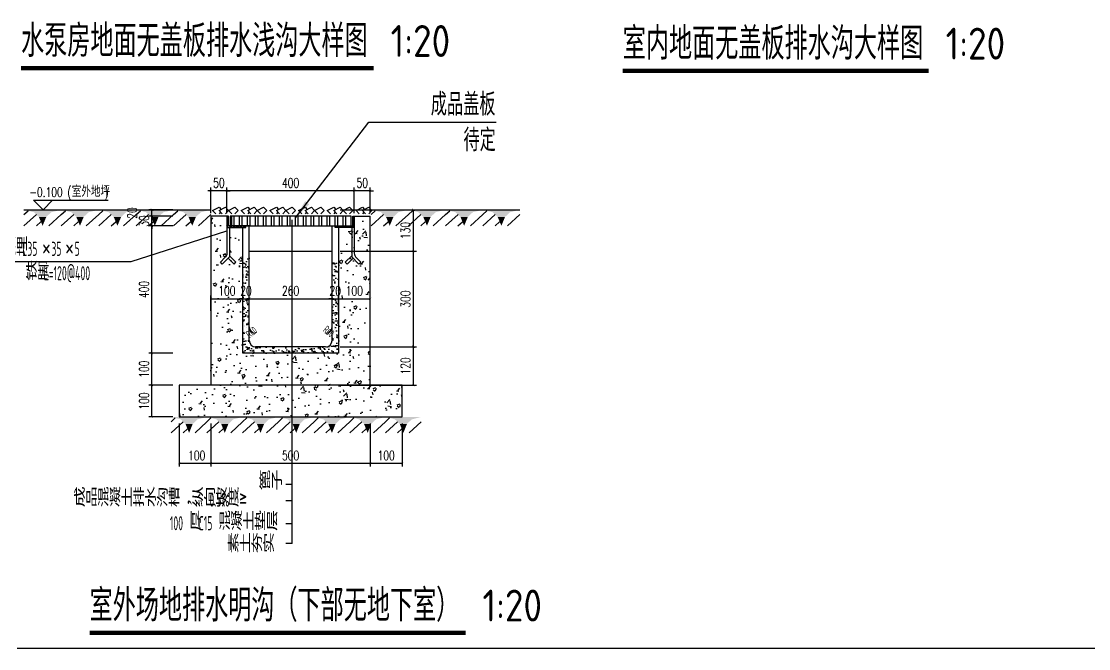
# Model space of a CAD drawing. Extents: x -40548 to 155442, y 5688 to 67136.
# Drawn here: x 125140 to 128490, y 14274 to 16242 of the extents above; entities that cross this region are included whole.
import ezdxf

# ---------------------------------------------------------------- set-up
doc = ezdxf.new("R2010")
doc.units = 0
doc.header["$LTSCALE"] = 1000
doc.layers.get('DEFPOINTS').update_dxf_attribs({"color": 200})
for name, color, linetype in [('A-AXIS-DP', 126, 'Continuous'), ('A-HATCH-1', 252, 'Continuous'), ('A-LIN-V', 9, 'Continuous'), ('A-TEXT', 61, 'Continuous'), ('AE-FNSH', 11, 'Continuous'), ('AE-HDWR', 8, 'Continuous'), ('AE-PATN-MATE', 8, 'Continuous'), ('AS-WALL', 40, 'Continuous'), ('DIM_ELEV', 3, 'Continuous'), ('DIM_LEAD', 3, 'Continuous'), ('DIM_SYMB', 3, 'Continuous'), ('PUB_DIM', 3, 'Continuous'), ('PUB_TEXT', 7, 'Continuous')]:
    doc.layers.add(name, color=color, linetype=linetype)
doc.styles.add('_TCH_DIM', font='SIMPLEX', dxfattribs={"bigfont": 'GBCBIG'})
doc.styles.add('_TCH_DIM_T3', font='SIMPLEX', dxfattribs={"width": 0.705882, "bigfont": 'GBCBIG'})
doc.styles.get("Standard").update_dxf_attribs({"font": 'gbenor.shx', "bigfont": 'gbcbig.shx'})
doc.styles.add('TH-STYLE3', font='@TSSDENG', dxfattribs={"width": 0.7, "bigfont": '@TSSDCHN'})
doc.dimstyles.new('_TCH_ARCH-10', dxfattribs={"dimscale": 10, "dimtxt": 2.975, "dimasz": 1, "dimexe": 1, "dimexo": 1, "dimgap": 1, "dimtad": 1, "dimdec": 0, "dimzin": 0, "dimdsep": 46, "dimtxsty": '_TCH_DIM_T3', "dimblk": 'ARCHTICK', "dimcen": 0.09, "dimclrt": 7, "dimazin": 2, "dimtfac": 1, "dimtdec": 0, "dimtix": 1, "dimtmove": 2, "dimatfit": 3, "dimfxl": 0, "dimtolj": 1, "dimtzin": 0, "dimarcsym": 0})

# ---------------------------------------------------------------- blocks, each defined once
blk = doc.blocks.new('234rwerwerwrwerw')
at = {"layer": 'A-HATCH-1'}
h = blk.add_hatch(dxfattribs=at)
h.set_pattern_fill('金属', color=256, scale=3, style=0)
h.set_pattern_definition([(45, (0, 0), (-5.303300859, 5.303300859), []), (45, (3.5355, 0), (-5.303300859, 5.303300859), [])])
h.paths.add_polyline_path([(-1929219.1, -4171177.9), (-1929274.1, -4171177.9), (-1929274.1, -4171182.9), (-1929214.1, -4171182.9), (-1929214.1, -4171147.9), (-1929219.1, -4171147.9)])
at = {"layer": 'AE-FNSH'}
for p, q in [((-1929222.1, -4171182.9), (-1929222.1, -4171275.5)), ((-1929214.1, -4171182.9), (-1929214.1, -4171263.8)), ((-1929222.1, -4171272.2), (-1929242.3, -4171292.2)), ((-1929236.7, -4171297.9), (-1929242.3, -4171292.2)), ((-1929218.1, -4171279.5), (-1929236.7, -4171297.9)), ((-1929222.1, -4171275.5), (-1929199.6, -4171297.9)), ((-1929208.2, -4171278), (-1929193.9, -4171292.2)), ((-1929199.6, -4171297.9), (-1929193.9, -4171292.2))]:
    blk.add_line(p, q, dxfattribs=at)
blk.add_lwpolyline([(-1929219.1, -4171147.9), (-1929214.1, -4171147.9), (-1929214.1, -4171182.9), (-1929274.1, -4171182.9), (-1929274.1, -4171177.9), (-1929219.1, -4171177.9), (-1929219.1, -4171147.9)], close=True, dxfattribs=at)
blk.add_arc((-1929194.1, -4171263.8), 20, 180, 225.2423, dxfattribs=at)
blk = doc.blocks.new('$LinePat$自然土壤')
at = {"color": 0}
for p, q in [((0, -90), (71, -19)), ((0, -300), (211, -89)), ((420, -300), (630, -90)), ((210, -300), (286, -224))]:
    blk.add_line(p, q, dxfattribs=at)
for points in [[(0, 0), (630, 0), (168, -45), (462, -45)], [(168, -45), (462, -45), (252, -132), (378, -132)], [(252, -132), (378, -132), (315, -300)]]:
    blk.add_solid(points, dxfattribs=at)
blk = doc.blocks.new('_ArchTick')
at = {"color": 0, "linetype": 'ByBlock', "const_width": 0.1}
blk.add_lwpolyline([(-0.35, -0.35), (0.35, 0.35)], dxfattribs=at)
blk = doc.blocks.new('*D211')
at = {"layer": 'DEFPOINTS', "color": 0}
for p in [(126184.7, 15710.5), (126184.7, 15630.9), (126234.7, 15630.9)]:
    blk.add_point(p, dxfattribs=at)
at = {"layer": 'PUB_DIM', "color": 0, "lineweight": -2}
for p, q in [((126184.7, 15640.9), (126184.7, 15720.5)), ((126234.7, 15640.9), (126234.7, 15720.5)), ((126184.7, 15710.5), (126174.7, 15710.5)), ((126234.7, 15710.5), (126184.7, 15710.5)), ((126234.7, 15710.5), (126244.7, 15710.5))]:
    blk.add_line(p, q, dxfattribs=at)
at = {"layer": 'PUB_DIM', "color": 0, "lineweight": -2, "xscale": 10, "yscale": 10, "zscale": 10}
blk.add_blockref('_ArchTick', (126184.7, 15710.5), dxfattribs=at)
at = {"layer": 'PUB_DIM', "color": 0, "lineweight": -2, "xscale": 10, "yscale": 10, "zscale": 10, "rotation": 180}
blk.add_blockref('_ArchTick', (126234.7, 15710.5), dxfattribs=at)
at = {"layer": 'PUB_DIM', "color": 7, "insert": (126209.7, 15735.3), "char_height": 29.75, "attachment_point": 5, "style": '_TCH_DIM_T3'}
blk.add_mtext('\\A1;50', dxfattribs=at)
blk = doc.blocks.new('*D212')
at = {"layer": 'DEFPOINTS', "color": 0}
for p in [(125784.7, 15710.5), (125784.7, 15630.9), (126184.7, 15630.9)]:
    blk.add_point(p, dxfattribs=at)
at = {"layer": 'PUB_DIM', "color": 0, "lineweight": -2}
for p, q in [((125784.7, 15640.9), (125784.7, 15720.5)), ((126184.7, 15640.9), (126184.7, 15720.5)), ((126184.7, 15710.5), (125784.7, 15710.5))]:
    blk.add_line(p, q, dxfattribs=at)
at = {"layer": 'PUB_DIM', "color": 0, "lineweight": -2, "xscale": 10, "yscale": 10, "zscale": 10, "rotation": 180}
blk.add_blockref('_ArchTick', (125784.7, 15710.5), dxfattribs=at)
at = {"layer": 'PUB_DIM', "color": 0, "lineweight": -2, "xscale": 10, "yscale": 10, "zscale": 10}
blk.add_blockref('_ArchTick', (126184.7, 15710.5), dxfattribs=at)
at = {"layer": 'PUB_DIM', "color": 7, "insert": (125984.7, 15735.3), "char_height": 29.75, "attachment_point": 5, "style": '_TCH_DIM_T3'}
blk.add_mtext('\\A1;400', dxfattribs=at)
blk = doc.blocks.new('*D213')
at = {"layer": 'DEFPOINTS', "color": 0}
for p in [(125734.7, 15710.5), (125734.7, 15630.9), (125784.7, 15630.9)]:
    blk.add_point(p, dxfattribs=at)
at = {"layer": 'PUB_DIM', "color": 0, "lineweight": -2}
for p, q in [((125734.7, 15640.9), (125734.7, 15720.5)), ((125784.7, 15640.9), (125784.7, 15720.5)), ((125734.7, 15710.5), (125724.7, 15710.5)), ((125784.7, 15710.5), (125734.7, 15710.5)), ((125784.7, 15710.5), (125794.7, 15710.5))]:
    blk.add_line(p, q, dxfattribs=at)
at = {"layer": 'PUB_DIM', "color": 0, "lineweight": -2, "xscale": 10, "yscale": 10, "zscale": 10}
blk.add_blockref('_ArchTick', (125734.7, 15710.5), dxfattribs=at)
at = {"layer": 'PUB_DIM', "color": 0, "lineweight": -2, "xscale": 10, "yscale": 10, "zscale": 10, "rotation": 180}
blk.add_blockref('_ArchTick', (125784.7, 15710.5), dxfattribs=at)
at = {"layer": 'PUB_DIM', "color": 7, "insert": (125759.7, 15735.3), "char_height": 29.75, "attachment_point": 5, "style": '_TCH_DIM_T3'}
blk.add_mtext('\\A1;50', dxfattribs=at)
blk = doc.blocks.new('*D214')
at = {"layer": 'DEFPOINTS', "color": 0}
for p in [(125834.7, 15372.1), (125734.7, 15323.9), (125834.7, 15323.9)]:
    blk.add_point(p, dxfattribs=at)
at = {"layer": 'PUB_DIM', "color": 0, "lineweight": -2}
for p, q in [((125734.7, 15333.9), (125734.7, 15382.1)), ((125834.7, 15333.9), (125834.7, 15382.1)), ((125734.7, 15372.1), (125834.7, 15372.1))]:
    blk.add_line(p, q, dxfattribs=at)
at = {"layer": 'PUB_DIM', "color": 0, "lineweight": -2, "xscale": 10, "yscale": 10, "zscale": 10, "rotation": 180}
blk.add_blockref('_ArchTick', (125734.7, 15372.1), dxfattribs=at)
at = {"layer": 'PUB_DIM', "color": 0, "lineweight": -2, "xscale": 10, "yscale": 10, "zscale": 10}
blk.add_blockref('_ArchTick', (125834.7, 15372.1), dxfattribs=at)
at = {"layer": 'PUB_DIM', "color": 7, "insert": (125784.7, 15397), "char_height": 29.75, "attachment_point": 5, "style": '_TCH_DIM_T3'}
blk.add_mtext('\\A1;100', dxfattribs=at)
blk = doc.blocks.new('*D215')
at = {"layer": 'DEFPOINTS', "color": 0}
for p in [(125854.7, 15372.1), (125834.7, 15323.9), (125854.7, 15323.9)]:
    blk.add_point(p, dxfattribs=at)
at = {"layer": 'PUB_DIM', "color": 0, "lineweight": -2}
for p, q in [((125834.7, 15333.9), (125834.7, 15382.1)), ((125854.7, 15333.9), (125854.7, 15382.1)), ((125834.7, 15372.1), (125824.7, 15372.1)), ((125834.7, 15372.1), (125854.7, 15372.1)), ((125854.7, 15372.1), (125864.7, 15372.1))]:
    blk.add_line(p, q, dxfattribs=at)
at = {"layer": 'PUB_DIM', "color": 0, "lineweight": -2, "xscale": 10, "yscale": 10, "zscale": 10}
blk.add_blockref('_ArchTick', (125834.7, 15372.1), dxfattribs=at)
at = {"layer": 'PUB_DIM', "color": 0, "lineweight": -2, "xscale": 10, "yscale": 10, "zscale": 10, "rotation": 180}
blk.add_blockref('_ArchTick', (125854.7, 15372.1), dxfattribs=at)
at = {"layer": 'PUB_DIM', "color": 7, "insert": (125844.7, 15397), "char_height": 29.75, "attachment_point": 5, "style": '_TCH_DIM_T3'}
blk.add_mtext('\\A1;20', dxfattribs=at)
blk = doc.blocks.new('*D216')
at = {"layer": 'DEFPOINTS', "color": 0}
for p in [(126114.7, 15372.1), (125854.7, 15323.9), (126114.7, 15323.9)]:
    blk.add_point(p, dxfattribs=at)
at = {"layer": 'PUB_DIM', "color": 0, "lineweight": -2}
for p, q in [((125854.7, 15333.9), (125854.7, 15382.1)), ((126114.7, 15333.9), (126114.7, 15382.1)), ((125854.7, 15372.1), (126114.7, 15372.1))]:
    blk.add_line(p, q, dxfattribs=at)
at = {"layer": 'PUB_DIM', "color": 0, "lineweight": -2, "xscale": 10, "yscale": 10, "zscale": 10, "rotation": 180}
blk.add_blockref('_ArchTick', (125854.7, 15372.1), dxfattribs=at)
at = {"layer": 'PUB_DIM', "color": 0, "lineweight": -2, "xscale": 10, "yscale": 10, "zscale": 10}
blk.add_blockref('_ArchTick', (126114.7, 15372.1), dxfattribs=at)
at = {"layer": 'PUB_DIM', "color": 7, "insert": (125984.7, 15397), "char_height": 29.75, "attachment_point": 5, "style": '_TCH_DIM_T3'}
blk.add_mtext('\\A1;260', dxfattribs=at)
blk = doc.blocks.new('*D217')
at = {"layer": 'DEFPOINTS', "color": 0}
for p in [(126134.7, 15372.1), (126114.7, 15323.9), (126134.7, 15323.9)]:
    blk.add_point(p, dxfattribs=at)
at = {"layer": 'PUB_DIM', "color": 0, "lineweight": -2}
for p, q in [((126114.7, 15333.9), (126114.7, 15382.1)), ((126134.7, 15333.9), (126134.7, 15382.1)), ((126114.7, 15372.1), (126104.7, 15372.1)), ((126114.7, 15372.1), (126134.7, 15372.1)), ((126134.7, 15372.1), (126144.7, 15372.1))]:
    blk.add_line(p, q, dxfattribs=at)
at = {"layer": 'PUB_DIM', "color": 0, "lineweight": -2, "xscale": 10, "yscale": 10, "zscale": 10}
blk.add_blockref('_ArchTick', (126114.7, 15372.1), dxfattribs=at)
at = {"layer": 'PUB_DIM', "color": 0, "lineweight": -2, "xscale": 10, "yscale": 10, "zscale": 10, "rotation": 180}
blk.add_blockref('_ArchTick', (126134.7, 15372.1), dxfattribs=at)
at = {"layer": 'PUB_DIM', "color": 7, "insert": (126124.7, 15397), "char_height": 29.75, "attachment_point": 5, "style": '_TCH_DIM_T3'}
blk.add_mtext('\\A1;20', dxfattribs=at)
blk = doc.blocks.new('*D218')
at = {"layer": 'DEFPOINTS', "color": 0}
for p in [(126234.7, 15372.1), (126134.7, 15323.9), (126234.7, 15323.9)]:
    blk.add_point(p, dxfattribs=at)
at = {"layer": 'PUB_DIM', "color": 0, "lineweight": -2}
for p, q in [((126134.7, 15333.9), (126134.7, 15382.1)), ((126234.7, 15333.9), (126234.7, 15382.1)), ((126134.7, 15372.1), (126234.7, 15372.1))]:
    blk.add_line(p, q, dxfattribs=at)
at = {"layer": 'PUB_DIM', "color": 0, "lineweight": -2, "xscale": 10, "yscale": 10, "zscale": 10, "rotation": 180}
blk.add_blockref('_ArchTick', (126134.7, 15372.1), dxfattribs=at)
at = {"layer": 'PUB_DIM', "color": 0, "lineweight": -2, "xscale": 10, "yscale": 10, "zscale": 10}
blk.add_blockref('_ArchTick', (126234.7, 15372.1), dxfattribs=at)
at = {"layer": 'PUB_DIM', "color": 7, "insert": (126184.7, 15397), "char_height": 29.75, "attachment_point": 5, "style": '_TCH_DIM_T3'}
blk.add_mtext('\\A1;100', dxfattribs=at)
blk = doc.blocks.new('*D219')
at = {"layer": 'DEFPOINTS', "color": 0}
for p in [(125549.6, 15100.9), (125624.7, 15100.9), (125624.7, 15000.9)]:
    blk.add_point(p, dxfattribs=at)
at = {"layer": 'PUB_DIM', "color": 0, "lineweight": -2}
for p, q in [((125614.7, 15100.9), (125539.6, 15100.9)), ((125549.6, 15000.9), (125549.6, 15100.9)), ((125614.7, 15000.9), (125539.6, 15000.9))]:
    blk.add_line(p, q, dxfattribs=at)
at = {"layer": 'PUB_DIM', "color": 0, "lineweight": -2, "xscale": 10, "yscale": 10, "zscale": 10}
for p, rotation in [((125549.6, 15100.9), 90), ((125549.6, 15000.9), 270)]:
    blk.add_blockref('_ArchTick', p, dxfattribs=dict(at, rotation=rotation))
at = {"layer": 'PUB_DIM', "color": 7, "insert": (125524.7, 15050.9), "char_height": 29.75, "attachment_point": 5, "rotation": 90, "style": '_TCH_DIM_T3'}
blk.add_mtext('\\A1;100', dxfattribs=at)
blk = doc.blocks.new('*D220')
at = {"layer": 'DEFPOINTS', "color": 0}
for p in [(125549.6, 15200.9), (125624.7, 15200.9), (125624.7, 15100.9)]:
    blk.add_point(p, dxfattribs=at)
at = {"layer": 'PUB_DIM', "color": 0, "lineweight": -2}
for p, q in [((125614.7, 15200.9), (125539.6, 15200.9)), ((125549.6, 15100.9), (125549.6, 15200.9)), ((125614.7, 15100.9), (125539.6, 15100.9))]:
    blk.add_line(p, q, dxfattribs=at)
at = {"layer": 'PUB_DIM', "color": 0, "lineweight": -2, "xscale": 10, "yscale": 10, "zscale": 10}
for p, rotation in [((125549.6, 15200.9), 90), ((125549.6, 15100.9), 270)]:
    blk.add_blockref('_ArchTick', p, dxfattribs=dict(at, rotation=rotation))
at = {"layer": 'PUB_DIM', "color": 7, "insert": (125524.7, 15150.9), "char_height": 29.75, "attachment_point": 5, "rotation": 90, "style": '_TCH_DIM_T3'}
blk.add_mtext('\\A1;100', dxfattribs=at)
blk = doc.blocks.new('*D221')
at = {"layer": 'DEFPOINTS', "color": 0}
for p in [(125549.6, 15600.9), (125624.7, 15600.9), (125624.7, 15200.9)]:
    blk.add_point(p, dxfattribs=at)
at = {"layer": 'PUB_DIM', "color": 0, "lineweight": -2}
for p, q in [((125614.7, 15600.9), (125539.6, 15600.9)), ((125549.6, 15200.9), (125549.6, 15600.9)), ((125614.7, 15200.9), (125539.6, 15200.9))]:
    blk.add_line(p, q, dxfattribs=at)
at = {"layer": 'PUB_DIM', "color": 0, "lineweight": -2, "xscale": 10, "yscale": 10, "zscale": 10}
for p, rotation in [((125549.6, 15600.9), 90), ((125549.6, 15200.9), 270)]:
    blk.add_blockref('_ArchTick', p, dxfattribs=dict(at, rotation=rotation))
at = {"layer": 'PUB_DIM', "color": 7, "insert": (125524.7, 15400.9), "char_height": 29.75, "attachment_point": 5, "rotation": 90, "style": '_TCH_DIM_T3'}
blk.add_mtext('\\A1;400', dxfattribs=at)
blk = doc.blocks.new('*D222')
at = {"layer": 'DEFPOINTS', "color": 0}
for p in [(125549.6, 15630.9), (125624.7, 15630.9), (125624.7, 15600.9)]:
    blk.add_point(p, dxfattribs=at)
at = {"layer": 'PUB_DIM', "color": 0, "lineweight": -2}
for p, q in [((125614.7, 15630.9), (125539.6, 15630.9)), ((125549.6, 15630.9), (125549.6, 15640.9)), ((125549.6, 15600.9), (125549.6, 15630.9)), ((125614.7, 15600.9), (125539.6, 15600.9)), ((125549.6, 15600.9), (125549.6, 15590.9))]:
    blk.add_line(p, q, dxfattribs=at)
at = {"layer": 'PUB_DIM', "color": 0, "lineweight": -2, "xscale": 10, "yscale": 10, "zscale": 10}
for p, rotation in [((125549.6, 15630.9), 270), ((125549.6, 15600.9), 90)]:
    blk.add_blockref('_ArchTick', p, dxfattribs=dict(at, rotation=rotation))
at = {"layer": 'PUB_DIM', "color": 7, "insert": (125524.7, 15615.9), "char_height": 29.75, "attachment_point": 5, "rotation": 90, "style": '_TCH_DIM_T3'}
blk.add_mtext('\\A1;30', dxfattribs=at)
blk = doc.blocks.new('*D223')
at = {"layer": 'DEFPOINTS', "color": 0}
for p in [(125549.6, 15650.9), (125624.7, 15650.9), (125624.7, 15630.9)]:
    blk.add_point(p, dxfattribs=at)
at = {"layer": 'PUB_DIM', "color": 0, "lineweight": -2}
for p, q in [((125614.7, 15650.9), (125539.6, 15650.9)), ((125549.6, 15630.9), (125549.6, 15650.9)), ((125614.7, 15630.9), (125539.6, 15630.9))]:
    blk.add_line(p, q, dxfattribs=at)
at = {"layer": 'PUB_DIM', "color": 0, "lineweight": -2, "xscale": 10, "yscale": 10, "zscale": 10}
for p, rotation in [((125549.6, 15650.9), 90), ((125549.6, 15630.9), 270)]:
    blk.add_blockref('_ArchTick', p, dxfattribs=dict(at, rotation=rotation))
at = {"layer": 'PUB_DIM', "color": 7, "insert": (125487.1, 15640.9), "char_height": 29.75, "attachment_point": 5, "rotation": 90, "style": '_TCH_DIM_T3'}
blk.add_mtext('\\A1;20', dxfattribs=at)
blk = doc.blocks.new('*D224')
at = {"layer": 'DEFPOINTS', "color": 0}
for p in [(126130, 15220.9), (126370, 15220.9), (126130, 15100.9)]:
    blk.add_point(p, dxfattribs=at)
at = {"layer": 'PUB_DIM', "color": 0, "lineweight": -2}
for p, q in [((126140, 15220.9), (126380, 15220.9)), ((126370, 15100.9), (126370, 15220.9)), ((126140, 15100.9), (126380, 15100.9))]:
    blk.add_line(p, q, dxfattribs=at)
at = {"layer": 'PUB_DIM', "color": 0, "lineweight": -2, "xscale": 10, "yscale": 10, "zscale": 10}
for p, rotation in [((126370, 15220.9), 90), ((126370, 15100.9), 270)]:
    blk.add_blockref('_ArchTick', p, dxfattribs=dict(at, rotation=rotation))
at = {"layer": 'PUB_DIM', "color": 7, "insert": (126345.1, 15160.9), "char_height": 29.75, "attachment_point": 5, "rotation": 90, "style": '_TCH_DIM_T3'}
blk.add_mtext('\\A1;120', dxfattribs=at)
blk = doc.blocks.new('*D225')
at = {"layer": 'DEFPOINTS', "color": 0}
for p in [(126130, 15520.9), (126370, 15520.9), (126130, 15220.9)]:
    blk.add_point(p, dxfattribs=at)
at = {"layer": 'PUB_DIM', "color": 0, "lineweight": -2}
for p, q in [((126140, 15520.9), (126380, 15520.9)), ((126370, 15220.9), (126370, 15520.9)), ((126140, 15220.9), (126380, 15220.9))]:
    blk.add_line(p, q, dxfattribs=at)
at = {"layer": 'PUB_DIM', "color": 0, "lineweight": -2, "xscale": 10, "yscale": 10, "zscale": 10}
for p, rotation in [((126370, 15520.9), 90), ((126370, 15220.9), 270)]:
    blk.add_blockref('_ArchTick', p, dxfattribs=dict(at, rotation=rotation))
at = {"layer": 'PUB_DIM', "color": 7, "insert": (126345.1, 15370.9), "char_height": 29.75, "attachment_point": 5, "rotation": 90, "style": '_TCH_DIM_T3'}
blk.add_mtext('\\A1;300', dxfattribs=at)
blk = doc.blocks.new('*D226')
at = {"layer": 'DEFPOINTS', "color": 0}
for p in [(126130, 15650.9), (126370, 15650.9), (126130, 15520.9)]:
    blk.add_point(p, dxfattribs=at)
at = {"layer": 'PUB_DIM', "color": 0, "lineweight": -2}
for p, q in [((126140, 15650.9), (126380, 15650.9)), ((126370, 15520.9), (126370, 15650.9)), ((126140, 15520.9), (126380, 15520.9))]:
    blk.add_line(p, q, dxfattribs=at)
at = {"layer": 'PUB_DIM', "color": 0, "lineweight": -2, "xscale": 10, "yscale": 10, "zscale": 10}
for p, rotation in [((126370, 15650.9), 90), ((126370, 15520.9), 270)]:
    blk.add_blockref('_ArchTick', p, dxfattribs=dict(at, rotation=rotation))
at = {"layer": 'PUB_DIM', "color": 7, "insert": (126345.1, 15585.9), "char_height": 29.75, "attachment_point": 5, "rotation": 90, "style": '_TCH_DIM_T3'}
blk.add_mtext('\\A1;130', dxfattribs=at)
blk = doc.blocks.new('*D227')
at = {"layer": 'DEFPOINTS', "color": 0}
for p in [(125634.7, 14990.9), (125734.7, 14990.9), (125734.7, 14855.5)]:
    blk.add_point(p, dxfattribs=at)
at = {"layer": 'PUB_DIM', "color": 0, "lineweight": -2}
for p, q in [((125634.7, 14980.9), (125634.7, 14845.5)), ((125734.7, 14980.9), (125734.7, 14845.5)), ((125634.7, 14855.5), (125734.7, 14855.5))]:
    blk.add_line(p, q, dxfattribs=at)
at = {"layer": 'PUB_DIM', "color": 0, "lineweight": -2, "xscale": 10, "yscale": 10, "zscale": 10, "rotation": 180}
blk.add_blockref('_ArchTick', (125634.7, 14855.5), dxfattribs=at)
at = {"layer": 'PUB_DIM', "color": 0, "lineweight": -2, "xscale": 10, "yscale": 10, "zscale": 10}
blk.add_blockref('_ArchTick', (125734.7, 14855.5), dxfattribs=at)
at = {"layer": 'PUB_DIM', "color": 7, "insert": (125690, 14880), "char_height": 29.75, "attachment_point": 5, "style": '_TCH_DIM_T3'}
blk.add_mtext('\\A1;100', dxfattribs=at)
blk = doc.blocks.new('*D228')
at = {"layer": 'DEFPOINTS', "color": 0}
for p in [(125734.7, 14990.9), (126234.7, 14990.9), (126234.7, 14855.5)]:
    blk.add_point(p, dxfattribs=at)
at = {"layer": 'PUB_DIM', "color": 0, "lineweight": -2}
for p, q in [((125734.7, 14980.9), (125734.7, 14845.5)), ((126234.7, 14980.9), (126234.7, 14845.5)), ((125734.7, 14855.5), (126234.7, 14855.5))]:
    blk.add_line(p, q, dxfattribs=at)
at = {"layer": 'PUB_DIM', "color": 0, "lineweight": -2, "xscale": 10, "yscale": 10, "zscale": 10, "rotation": 180}
blk.add_blockref('_ArchTick', (125734.7, 14855.5), dxfattribs=at)
at = {"layer": 'PUB_DIM', "color": 0, "lineweight": -2, "xscale": 10, "yscale": 10, "zscale": 10}
blk.add_blockref('_ArchTick', (126234.7, 14855.5), dxfattribs=at)
at = {"layer": 'PUB_DIM', "color": 7, "insert": (125984.7, 14880.3), "char_height": 29.75, "attachment_point": 5, "style": '_TCH_DIM_T3'}
blk.add_mtext('\\A1;500', dxfattribs=at)
blk = doc.blocks.new('*D229')
at = {"layer": 'DEFPOINTS', "color": 0}
for p in [(126234.7, 14990.9), (126334.7, 14990.9), (126334.7, 14855.5)]:
    blk.add_point(p, dxfattribs=at)
at = {"layer": 'PUB_DIM', "color": 0, "lineweight": -2}
for p, q in [((126234.7, 14980.9), (126234.7, 14845.5)), ((126334.7, 14980.9), (126334.7, 14845.5)), ((126234.7, 14855.5), (126334.7, 14855.5))]:
    blk.add_line(p, q, dxfattribs=at)
at = {"layer": 'PUB_DIM', "color": 0, "lineweight": -2, "xscale": 10, "yscale": 10, "zscale": 10, "rotation": 180}
blk.add_blockref('_ArchTick', (126234.7, 14855.5), dxfattribs=at)
at = {"layer": 'PUB_DIM', "color": 0, "lineweight": -2, "xscale": 10, "yscale": 10, "zscale": 10}
blk.add_blockref('_ArchTick', (126334.7, 14855.5), dxfattribs=at)
at = {"layer": 'PUB_DIM', "color": 7, "insert": (126284.7, 14880.3), "char_height": 29.75, "attachment_point": 5, "style": '_TCH_DIM_T3'}
blk.add_mtext('\\A1;100', dxfattribs=at)

msp = doc.modelspace()

# ---------------------------------------------------------------- hatches: boundary and pattern name
at = {"layer": 'A-HATCH-1'}
h = msp.add_hatch(dxfattribs=at)
h.set_pattern_fill('金属', color=256, scale=10, angle=45, style=0)
h.set_pattern_definition([(90, (120474.723, -56608.463), (-25, 5e-15), []), (90, (120483.056, -56600.13), (-25, 5e-15), [])])
h.paths.add_polyline_path([(126174.7, 15630.9), (125794.7, 15630.9), (125794.7, 15600.9), (125854.7, 15600.9), (126174.7, 15600.9)])
at = {"layer": 'AE-PATN-MATE'}
h = msp.add_hatch(dxfattribs=at)
h.set_pattern_fill('AR-CONC', color=256, scale=50, style=0)
h.set_pattern_definition([(50, (-2841250, -1601061.23), (91.0923345, -7.9695428), [9.525, -104.775]), (355, (-2841250, -1601061.23), (-17.621413, 95.5283214), [7.62, -83.82]), (100.451, (-2841242.41, -1601061.89), (73.4712508, 87.558344), [8.095, -89.045]), (46.1842, (-2841250, -1601035.83), (135.5395204, -21.021164), [14.2875, -157.1625]), (96.6356, (-2841238.7, -1601037.58), (118.702117, 123.712778), [12.1425, -133.5675]), (351.184, (-2841250, -1601035.83), (118.702303, 123.712559), [11.43, -125.73]), (21, (-2841237.3, -1601042.18), (75.80744, -51.1327593), [9.525, -104.775]), (326, (-2841237.3, -1601042.18), (30.9010142, 92.093983), [7.62, -83.82]), (71.4514, (-2841230.98, -1601046.44), (106.7082454, 40.9614289), [8.095, -89.045]), (37.5, (-2841250, -1601061.227), (1.54430163, 42.27751944), [0, -82.804, 0, -85.09, 0, -84.1375]), (7.5, (-2841250, -1601061.227), (33.40983126, 50.0902874), [0, -48.514, 0, -80.899, 0, -32.0675]), (327.5, (-2841278.32, -1601061.227), (67.7952976, -2.864372), [0, -31.75, 0, -99.06, 0, -131.445]), (317.5, (-2841291.02, -1601061.227), (74.0645907, 12.7132455), [0, -41.275, 0, -65.786, 0, -93.345])])
h.paths.add_polyline_path([(125734.7, 15100.9), (126234.7, 15100.9), (126234.7, 15630.9), (126134.7, 15568.8), (126134.7, 15200.9), (125834.7, 15200.9), (125834.7, 15578.8), (125734.7, 15630.9)])
h = msp.add_hatch(dxfattribs=at)
h.set_pattern_fill('粉刷', color=256, scale=5, style=0)
h.set_pattern_definition([(37.5, (-7530.844, -77689.963), (-0.6299336, 19.2682377), [0, -15.2, 0, -17, 0, -16.25]), (7.5, (-7530.844, -77689.963), (17.697767, 28.2214607), [0, -8.2, 0, -13.7, 0, -5.25]), (327.5, (-7543.144, -77689.963), (31.1414186, 0.0565905), [0, -5, 0, -18, 0, -23.5]), (317.5, (-7543.144, -77689.963), (30.061266, 8.7767556), [0, -2.5, 0, -11.8, 0, -13.5])])
edge = h.paths.add_edge_path()
edge.add_line((126134.7, 15495.9), (126124.7, 15495.9))
edge.add_line((126124.7, 15495.9), (126124.7, 15500.9))
edge.add_line((126124.7, 15500.9), (126114.7, 15500.9))
edge.add_line((126114.7, 15500.9), (126114.7, 15240.9))
edge.add_arc((126094.7, 15240.9), 20, 270, 360, ccw=False)
edge.add_line((126094.7, 15220.9), (125874.7, 15220.9))
edge.add_arc((125874.7, 15240.9), 20, 180, 270, ccw=False)
edge.add_line((125854.7, 15240.9), (125854.7, 15500.9))
edge.add_line((125854.7, 15500.9), (125844.7, 15500.9))
edge.add_line((125844.7, 15500.9), (125844.7, 15495.9))
edge.add_line((125844.7, 15495.9), (125834.7, 15495.9))
edge.add_line((125834.7, 15495.9), (125834.7, 15200.9))
edge.add_line((125834.7, 15200.9), (126134.7, 15200.9))
edge.add_line((126134.7, 15200.9), (126134.7, 15495.9))
h = msp.add_hatch(dxfattribs=at)
h.set_pattern_fill('AR-CONC', color=256, scale=50, style=0)
h.set_pattern_definition([(50, (-2855570, -1569370), (91.0923345, -7.9695428), [9.525, -104.775]), (355, (-2855570, -1569370), (-17.621413, 95.5283214), [7.62, -83.82]), (100.451, (-2855562.41, -1569370.66), (73.4712508, 87.558344), [8.095, -89.045]), (46.1842, (-2855570, -1569344.6), (135.5395204, -21.021164), [14.2875, -157.1625]), (96.6356, (-2855558.7, -1569346.35), (118.702117, 123.712778), [12.1425, -133.5675]), (351.184, (-2855570, -1569344.6), (118.702303, 123.712559), [11.43, -125.73]), (21, (-2855557.3, -1569350.95), (75.80744, -51.1327593), [9.525, -104.775]), (326, (-2855557.3, -1569350.95), (30.9010142, 92.093983), [7.62, -83.82]), (71.4514, (-2855550.98, -1569355.21), (106.7082454, 40.9614289), [8.095, -89.045]), (37.5, (-2855570, -1569370), (1.54430163, 42.27751944), [0, -82.804, 0, -85.09, 0, -84.1375]), (7.5, (-2855570, -1569370), (33.40983126, 50.0902874), [0, -48.514, 0, -80.899, 0, -32.0675]), (327.5, (-2855598.32, -1569370), (67.7952976, -2.864372), [0, -31.75, 0, -99.06, 0, -131.445]), (317.5, (-2855611.02, -1569370), (74.0645907, 12.7132455), [0, -41.275, 0, -65.786, 0, -93.345])])
h.paths.add_polyline_path([(126334.7, 15000.9), (126334.7, 15100.9), (125634.7, 15100.9), (125634.7, 15000.9)])
at = {"layer": 'DIM_LEAD'}
msp.add_hatch(color=256, dxfattribs=at).paths.add_polyline_path([(126000, 15625.6), (126042.9, 15668.4), (126030.2, 15678.1)], flags=17)

# ---------------------------------------------------------------- linework, layer by layer
at = {"layer": 'A-AXIS-DP'}
msp.add_line((130359.9, 14274), (125126.1, 14274), dxfattribs=at)
at = {"layer": 'A-LIN-V'}
for points in [[(125750, 15638.8), (125740, 15648.8), (125760, 15658.8), (125766.7, 15652.1)], [(125770, 15638.8), (125760, 15648.8), (125780, 15658.8), (125790, 15648.8), (125780, 15638.8)], [(125800, 15638.8), (125790, 15648.8), (125810, 15658.8), (125820, 15648.8), (125810, 15638.8)], [(125840, 15638.8), (125830, 15648.8), (125850, 15658.8), (125856.7, 15652.1)], [(125860, 15638.8), (125850, 15648.8), (125870, 15658.8), (125880, 15648.8), (125870, 15638.8)], [(125890, 15638.8), (125880, 15648.8), (125900, 15658.8), (125910, 15648.8), (125900, 15638.8)], [(125930, 15638.8), (125920, 15648.8), (125940, 15658.8), (125946.7, 15652.1)], [(125950, 15638.8), (125940, 15648.8), (125960, 15658.8), (125970, 15648.8), (125960, 15638.8)], [(125980, 15638.8), (125970, 15648.8), (125990, 15658.8), (126000, 15648.8), (125990, 15638.8)], [(126020, 15638.8), (126010, 15648.8), (126030, 15658.8), (126036.7, 15652.1)], [(126040, 15638.8), (126030, 15648.8), (126050, 15658.8), (126060, 15648.8), (126050, 15638.8)], [(126070, 15638.8), (126060, 15648.8), (126080, 15658.8), (126090, 15648.8), (126080, 15638.8)], [(126110, 15638.8), (126100, 15648.8), (126120, 15658.8), (126126.7, 15652.1)], [(126130, 15638.8), (126120, 15648.8), (126140, 15658.8), (126150, 15648.8), (126140, 15638.8)], [(126160, 15638.8), (126150, 15648.8), (126170, 15658.8), (126180, 15648.8), (126170, 15638.8)], [(126200, 15638.8), (126190, 15648.8), (126210, 15658.8), (126216.7, 15652.1)], [(126220, 15638.8), (126210, 15648.8), (126230, 15658.8), (126240, 15648.8), (126230, 15638.8)], [(125765, 15643.8), (125760, 15638.8)], [(125855, 15643.8), (125850, 15638.8)], [(125945, 15643.8), (125940, 15638.8)], [(126035, 15643.8), (126030, 15638.8)], [(126125, 15643.8), (126120, 15638.8)], [(126215, 15643.8), (126210, 15638.8)]]:
    msp.add_lwpolyline(points, dxfattribs=at)
at = {"layer": 'A-TEXT'}
msp.add_lwpolyline([(125086.2, 15488.8), (125484.2, 15488.8), (125784.7, 15584.6)], dxfattribs=at)
at = {"layer": 'AE-FNSH', "ltscale": 10}
for p, q in [((125147.5, 15650.9), (125734.7, 15650.9)), ((126237.5, 15650.9), (126704.7, 15650.9))]:
    msp.add_line(p, q, dxfattribs=at)
at = {"layer": 'AE-FNSH'}
for p, q in [((125854.7, 15600.9), (125844.7, 15600.9)), ((125854.7, 15240.9), (125854.7, 15600.9)), ((126114.7, 15240.9), (126114.7, 15600.9)), ((126114.7, 15600.9), (126124.7, 15600.9)), ((126094.7, 15220.9), (125874.7, 15220.9))]:
    msp.add_line(p, q, dxfattribs=at)
msp.add_lwpolyline([(125854.7, 15520.9), (126114.7, 15520.9)], dxfattribs=at)
for centre, start, end in [((125874.7, 15283.4), 180, 270), ((126094.7, 15283.4), 270, 0), ((125874.7, 15240.9), 180, 270), ((126094.7, 15240.9), 270, 0)]:
    msp.add_arc(centre, 20, start, end, dxfattribs=at)
at = {"layer": 'AE-HDWR'}
msp.add_lwpolyline([(125794.7, 15600.9), (126174.7, 15600.9), (126174.7, 15630.9), (125794.7, 15630.9)], close=True, dxfattribs=at)
at = {"layer": 'AS-WALL'}
for p, q in [((125734.7, 15630.9), (125734.7, 15100.9)), ((125784.7, 15630.9), (125734.7, 15630.9)), ((126184.7, 15630.9), (126234.7, 15630.9)), ((126234.7, 15100.9), (126234.7, 15630.9)), ((125834.7, 15200.9), (125834.7, 15595.9)), ((126134.7, 15595.9), (126134.7, 15200.9)), ((126134.7, 15200.9), (125834.7, 15200.9))]:
    msp.add_line(p, q, dxfattribs=at)
msp.add_lwpolyline([(126334.7, 15000.9), (126334.7, 15100.9), (125634.7, 15100.9), (125634.7, 15000.9)], close=True, dxfattribs=at)
at = {"layer": 'DIM_ELEV'}
for p, q in [((125207.7, 15650.9), (125177.7, 15680.9)), ((125177.7, 15680.9), (125412.1, 15680.9)), ((125207.7, 15650.9), (125237.7, 15680.9))]:
    msp.add_line(p, q, dxfattribs=at)
at = {"layer": 'DIM_LEAD'}
for p, q in [((126000, 15625.6), (126230, 15925.6)), ((126230, 15925.6), (126630, 15925.6))]:
    msp.add_line(p, q, dxfattribs=at)
at = {"layer": 'DIM_SYMB', "const_width": 14}
for points in [[(125138.7, 16095.4), (126245.7, 16095.4)], [(127027.4, 16087.1), (127987.8, 16087.1)], [(125353.7, 14323.9), (126534, 14323.9)]]:
    msp.add_lwpolyline(points, dxfattribs=at)
at = {"layer": 'PUB_DIM'}
for points in [[(125906.8, 15265, 0, 0, 0), (125876, 15239.5, 6.6, 0, 0), (125860.6, 15226.8, 0, 0, 0)], [(126062.6, 15265, 0, 0, 0), (126093.4, 15239.5, 6.6, 0, 0), (126108.8, 15226.8, 0, 0, 0)]]:
    msp.add_lwpolyline(points, format="xyseb", dxfattribs=at)
at = {"layer": 'PUB_TEXT'}
for p, q in [((125989.8, 14603.5), (125989.8, 15619.9)), ((125989.8, 14789.2), (125969.8, 14789.2)), ((125989.8, 14737.3), (125969.8, 14737.3)), ((125989.8, 14665.4), (125969.8, 14665.4)), ((125989.8, 14603.5), (125969.8, 14603.5))]:
    msp.add_line(p, q, dxfattribs=at)

# ---------------------------------------------------------------- block references
at = {"layer": 'A-LIN-V', "xscale": -1}
msp.add_blockref('234rwerwerwrwerw', (-1803429.5, 4186778.8), dxfattribs=at)
at = {"layer": 'A-LIN-V'}
msp.add_blockref('234rwerwerwrwerw', (2055398.8, 4186778.8), dxfattribs=at)
at = {"layer": 'AE-PATN-MATE', "yscale": 0.1666666666666667}
for p, xscale, zscale in [((125147.5, 15650.9), 0.1864222160731034, 0.1864222160731034), ((125264.9, 15650.9), 0.1864222160731034, 0.1864222160731034), ((125382.4, 15650.9), 0.1864222160731034, 0.1864222160731034), ((125499.8, 15650.9), 0.1864222160731034, 0.1864222160731034), ((125617.2, 15650.9), 0.1864222160731034, 0.1864222160731034), ((126237.5, 15650.9), 0.1854087224722986, 0.1854087224722986), ((126354.3, 15650.9), 0.1854087224722986, 0.1854087224722986), ((126471.1, 15650.9), 0.1854087224722986, 0.1854087224722986), ((126587.9, 15650.9), 0.1854087224722986, 0.1854087224722986), ((125610, 15000.9), 0.1779351031168196, 0.1779351031168196), ((125722.1, 15000.9), 0.1779351031168196, 0.1779351031168196), ((125834.2, 15000.9), 0.1779351031168196, 0.1779351031168196), ((125946.3, 15000.9), 0.1779351031168196, 0.1779351031168196), ((126058.4, 15000.9), 0.1779351031168196, 0.1779351031168196), ((126170.5, 15000.9), 0.1779351031168196, 0.1779351031168196), ((126282.6, 15000.9), 0.1779351031168196, 0.1779351031168196)]:
    msp.add_blockref('$LinePat$自然土壤', p, dxfattribs=dict(at, xscale=xscale, zscale=zscale))

# ---------------------------------------------------------------- texts
at = {"layer": 'A-TEXT', "style": 'TH-STYLE3'}
for s, height, width, p in [('预埋', 55.79, 0.7, (125085.3, 15506.3)), ('L35', 44.31, 0.525, (125142.2, 15506.3)), ('35', 44.31, 0.525, (125233.7, 15506.3)), ('5', 44.3, 0.525, (125306.5, 15506.3)), ('×', 55.8, 0.7, (125205.3, 15506.3)), ('×', 55.8, 0.7, (125278, 15506.3)), ('铁脚', 55.79, 0.7, (125152.7, 15429.9)), ('L=120@400', 44.31, 0.525, (125209.6, 15429.9)), ('篦子', 55.79, 0.7, (125885.1, 14772.2)), ('成品混凝土排水沟槽，纵向坡度≥', 55.795, 0.7, (125303.5, 14719.6)), ('0.5%%%', 44.31, 0.525, (125730, 14719.6)), ('混凝土垫层', 55.79, 0.7, (125759.2, 14645.4)), ('100', 44.31, 0.525, (125605.6, 14645.4)), ('厚', 55.8, 0.7, (125667.7, 14645.4)), ('C15', 44.31, 0.525, (125696.1, 14645.4)), ('素土夯实', 55.79, 0.7, (125785.7, 14575.6))]:
    msp.add_text(s, height=height, dxfattribs=dict(at, width=width)).set_placement(p)
at = {"layer": 'DIM_ELEV', "color": 7, "style": '_TCH_DIM', "width": 0.705882}
for s, height, p in [('-0.100', 29.75, (125165, 15691.4)), ('(', 29.8, (125284, 15691.4)), (')', 29.8, (125400.7, 15691.4))]:
    msp.add_text(s, height=height, dxfattribs=at).set_placement(p)
at = {"layer": 'DIM_ELEV', "color": 7, "style": '_TCH_DIM'}
msp.add_text('室外地坪', height=35.26, dxfattribs=at).set_placement((125298, 15691.4))
at = {"layer": 'DIM_LEAD', "color": 7, "style": '_TCH_DIM'}
for s, p in [('成品盖板', (126424.7, 15946.6)), ('待定', (126527.3, 15834.6))]:
    msp.add_text(s, height=70.52, dxfattribs=at).set_placement(p)
at = {"layer": 'DIM_SYMB', "color": 7}
for s, height, p in [('水泵房地面无盖板排水浅沟大样图', 100.741, (125138.7, 16130.7)), ('1:20', 100, (126298.7, 16130.7)), ('室内地面无盖板排水沟大样图', 100.741, (127027.4, 16122.4)), ('1:20', 100, (128040.8, 16122.4)), ('室外场地排水明沟（下部无地下室）', 100.741, (125353.7, 14359.2)), ('1:20', 100, (126587, 14359.2))]:
    msp.add_text(s, height=height, dxfattribs=at).set_placement(p)
at = {"layer": 'PUB_DIM', "style": 'TH-STYLE3', "width": 0.525}
for rotation, p in [(39.5333, (125857, 15247.1)), (320.4667, (126084.2, 15270.4))]:
    msp.add_text('R60', height=24, rotation=rotation, dxfattribs=at).set_placement(p)

# ---------------------------------------------------------------- dimensions: what is measured, and where the dimension line sits
at = {"layer": 'PUB_DIM'}
for p1, p2, distance, picture, middle in [((125784.7, 15630.9), (125734.7, 15630.9), -79.5, '*D213', (125759.7, 15735.3)), ((126184.7, 15630.9), (125784.7, 15630.9), -79.5, '*D212', (125984.7, 15735.3)), ((126234.7, 15630.9), (126184.7, 15630.9), -79.5, '*D211', (126209.7, 15735.3)), ((126130, 15520.9), (126130, 15650.9), -240, '*D226', (126345.1, 15585.9)), ((125624.7, 15600.9), (125624.7, 15630.9), 75.1, '*D222', (125524.7, 15615.9)), ((125624.7, 15200.9), (125624.7, 15600.9), 75.1, '*D221', (125524.7, 15400.9)), ((126130, 15220.9), (126130, 15520.9), -240, '*D225', (126345.1, 15370.9)), ((125734.7, 15323.9), (125834.7, 15323.9), 48.2, '*D214', (125784.7, 15397)), ((125834.7, 15323.9), (125854.7, 15323.9), 48.2, '*D215', (125844.7, 15397)), ((125854.7, 15323.9), (126114.7, 15323.9), 48.2, '*D216', (125984.7, 15397)), ((126114.7, 15323.9), (126134.7, 15323.9), 48.2, '*D217', (126124.7, 15397)), ((126134.7, 15323.9), (126234.7, 15323.9), 48.2, '*D218', (126184.7, 15397)), ((126130, 15100.9), (126130, 15220.9), -240, '*D224', (126345.1, 15160.9)), ((125624.7, 15100.9), (125624.7, 15200.9), 75.1, '*D220', (125524.7, 15150.9)), ((125624.7, 15000.9), (125624.7, 15100.9), 75.1, '*D219', (125524.7, 15050.9)), ((125734.7, 14990.9), (126234.7, 14990.9), -135.5, '*D228', (125984.7, 14880.3)), ((126234.7, 14990.9), (126334.7, 14990.9), -135.5, '*D229', (126284.7, 14880.3))]:
    dim = msp.add_aligned_dim(p1=p1, p2=p2, distance=distance, dimstyle='_TCH_ARCH-10', dxfattribs=at)
    dim.commit()
    dim.dimension.update_dxf_attribs({"geometry": picture, "text_midpoint": middle})
for base, p1, p2, angle, picture, middle in [((125549.6, 15650.9), (125624.7, 15630.9), (125624.7, 15650.9), 90, '*D223', (125487.1, 15640.9)), ((125734.7, 14855.5), (125634.7, 14990.9), (125734.7, 14990.9), 0, '*D227', (125690, 14880))]:
    dim = msp.add_linear_dim(base=base, p1=p1, p2=p2, angle=angle, dimstyle='_TCH_ARCH-10', dxfattribs=at)
    dim.commit()
    dim.dimension.update_dxf_attribs({"geometry": picture, "text_midpoint": middle, "dimtype": 161})

doc.saveas('drawing.dxf')
